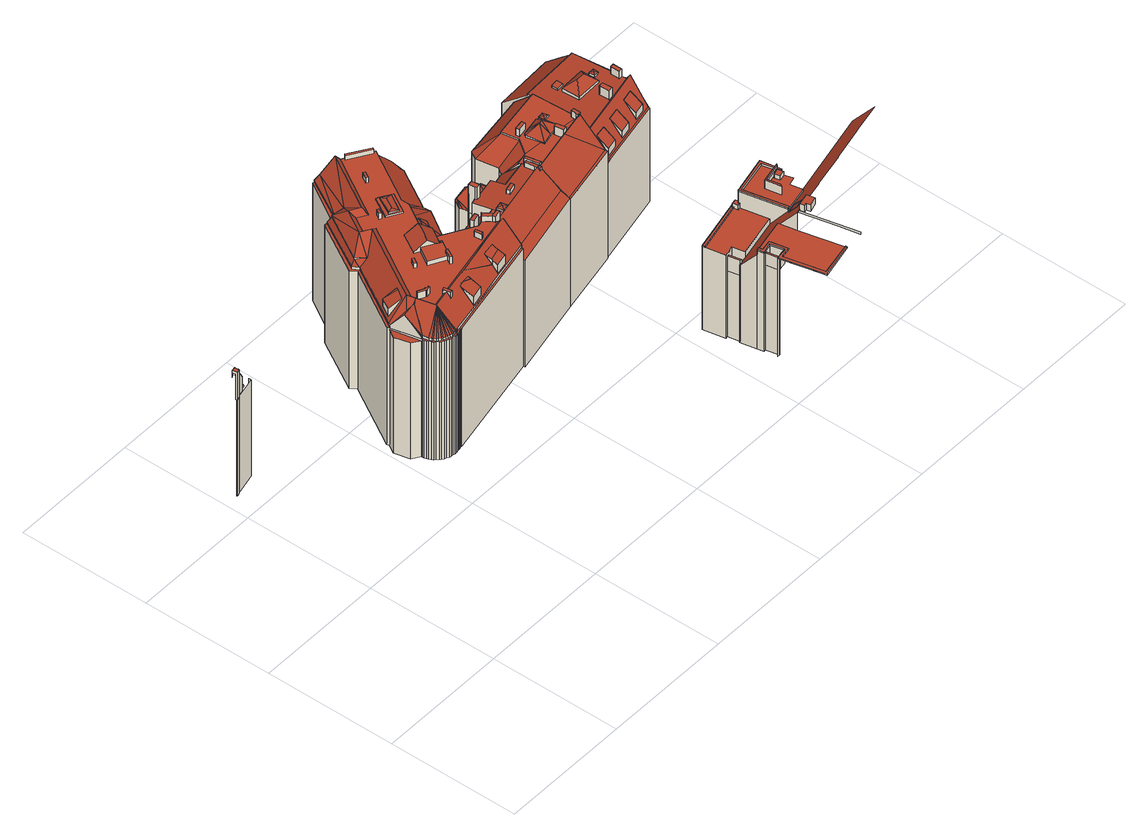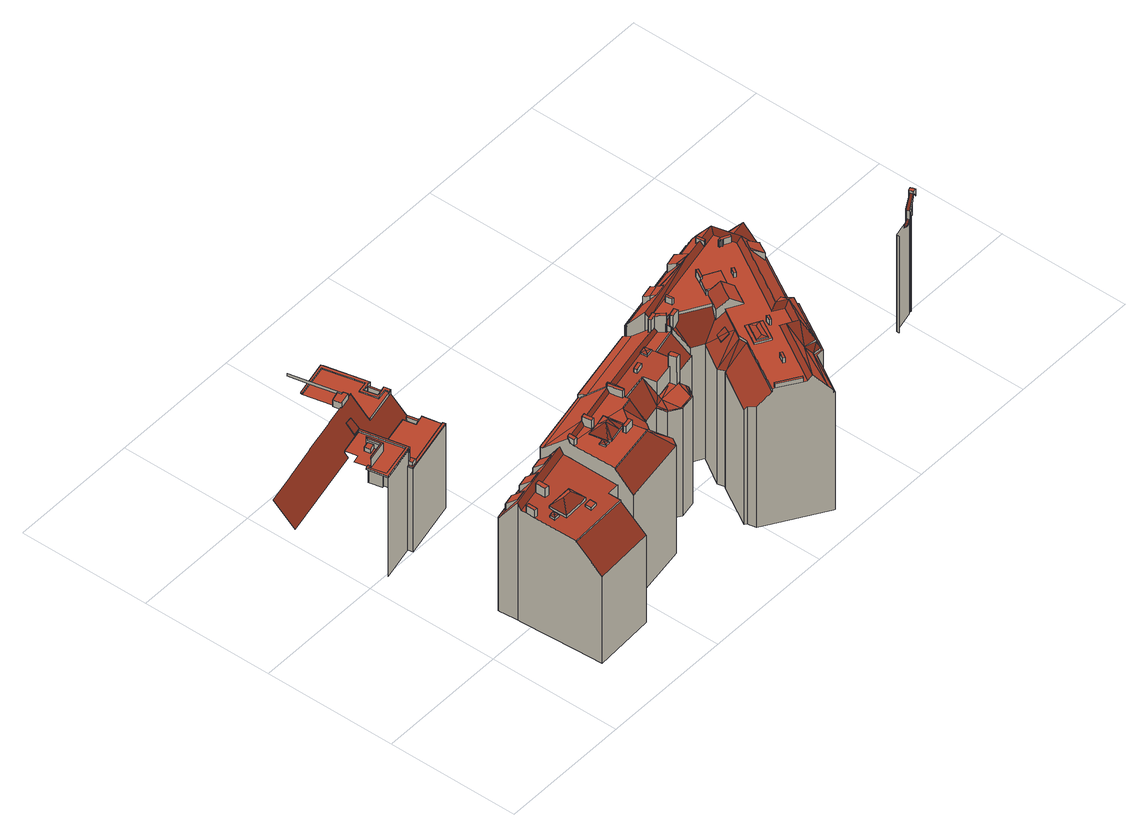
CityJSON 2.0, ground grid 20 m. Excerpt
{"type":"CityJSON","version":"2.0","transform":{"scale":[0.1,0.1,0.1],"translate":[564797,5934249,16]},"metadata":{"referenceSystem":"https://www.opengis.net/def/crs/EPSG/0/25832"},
"CityObjects":{
"building1":{"type":"Building","attributes":{"Grundfläche 2D":"1218.550991","Grundhöhe NN":"19.178"},"children":["building1-1","building1-2","building1-3"],"geometry":[{"type":"MultiSurface","lod":"3","boundaries":[[[0,1,2,3]],[[0,4,1]],[[4,0,3,5]],[[6,4,5,7]],[[8,9,6,7,10]],[[11,8,10,12]]],"semantics":{"surfaces":[{"type":"WallSurface"},{"type":"RoofSurface"}],"values":[0,1,0,0,0,0]}}]},
"building1-1":{"type":"BuildingInstallation","parents":["building1"],"geometry":[{"type":"MultiSurface","lod":"3","boundaries":[[[13,14,15,16,17,18,19,20,21]],[[4,6,22,23,24,25,19,18,17,16,15]],[[26,20,19,25,27,28,29]],[[26,30,31,32,1,0,14,13,21,20]],[[0,4,15,14]]],"semantics":{"surfaces":[{"type":"RoofSurface"},{"type":"WallSurface"}],"values":[0,1,1,1,1]}}]},
"building1-2":{"type":"BuildingInstallation","parents":["building1"],"geometry":[{"type":"MultiSurface","lod":"3","boundaries":[[[25,24,23,33,34,35,36]],[[33,23,22,37]],[[37,38,39,40,41,36,35,34,33]],[[36,41,42,27,25]]],"semantics":{"surfaces":[{"type":"RoofSurface"},{"type":"WallSurface"}],"values":[0,1,1,1]}}]},
"building1-3":{"type":"BuildingInstallation","parents":["building1"],"geometry":[{"type":"MultiSurface","lod":"3","boundaries":[[[40,43,44,41]],[[43,45,46,47,44]],[[46,48,49,47]],[[50,51,49,48]],[[39,52,53,54,55,56,50,48,46,45,43,40]],[[51,50,56]],[[51,57,58,44,47,49]],[[58,42,41,44]]],"semantics":{"surfaces":[{"type":"RoofSurface"},{"type":"WallSurface"}],"values":[0,0,0,0,1,1,1,1]}}]},
"building2":{"type":"Building","attributes":{"Grundfläche 2D":"587.786997","Grundhöhe NN":"18.977"},"children":["building2-1","building2-2","building2-3","building2-4","building2-5","building2-6","building2-7","building2-8","building2-9","building2-10","building2-11","building2-12","building2-13","building2-14","building2-15","building2-16","building2-17","building2-18","building2-19","building2-20","building2-21","building2-22","building2-23"],"geometry":[{"type":"MultiSurface","lod":"3","boundaries":[[[59,60,61,62,63]],[[64,65,66,67,63,62,61,68,69]],[[70,71,72,73,74,75,76,77,78,79,80,81,82,83,84,85,86,87,88,89,90,91,92,93,94,95]],[[96,97,98,99,100,101,102,103,104,105]],[[106,107,108]],[[109,110,104,103,111,112,106,108,113,114,115,116,117,118,119]],[[120,121,122,123,124,125,126,127,128,129,130,131,132,133,134,135,136,137,138,139,140,141,142,143,144,145,146,147,148,149,150,151,152,153,154,155,156,157,158,159,160,161,162,163,164,165,166,167,168,169,170,171,172,173,174,175]],[[176,177,78,77]],[[178,179,180,181,182,183,184,185,186,187,188,189,190,191,192,193,194,195,196,197],[198,199,200,185],[201,202,203,204],[205,206,205,207]],[[185,200,198]],[[203,201,204]],[[208,209,190]],[[209,210,190]],[[210,211,190]],[[211,212,190]],[[212,191,190]],[[82,185,184,183,182,181]],[[190,189,188,187,186,185,82,81]],[[213,214,215,216,217,218,219,220,221]],[[222,223,224,225,226]],[[215,214,213,223,227,228,229,216]],[[225,230,231,227,223,222,226]],[[232,233,224]],[[224,233,225]],[[232,234,235,236,237,238,239,240]],[[232,240,233]],[[241,76,75,242]],[[243,244,242]],[[245,246,243]],[[243,246,244]],[[242,244,241]],[[199,198,200]],[[201,203,202]],[[247,248,249,190,81,80]],[[250,190,249,248,251,252,253]],[[247,254,255,248]],[[252,251,248,255,254]],[[247,256,257,254]],[[250,258,190]],[[258,259,190]],[[259,260,190]],[[260,261,190]],[[261,262,190]],[[262,263,190]],[[263,264,190]],[[264,208,190]],[[265,266,247,80,79]],[[256,247,266,265,267,268,269]],[[177,267,265]],[[267,177,270,271]],[[177,265,79,78]],[[176,272,177]],[[272,270,177]],[[241,244,176]],[[244,272,176]],[[241,176,77,76]],[[246,273,244]],[[274,273,246]],[[268,267,275,276]],[[268,276,277]],[[278,277,276,273,274]],[[108,107,279,280]],[[281,282,283,117,116,115,114,113,108,280,284,285]],[[286,287,288,289,290,291,292,285,284,280,279,293,294,295,296,297]],[[298,283,282,281,292,299,300,301]],[[281,285,292]],[[302,303,304,305,306,307,308,309]],[[310,311,308]],[[308,311,309]],[[312,313,310]],[[310,313,311]],[[314,313,312]],[[315,316,314]],[[314,316,313]],[[317,316,315]],[[318,316,317]],[[313,316,318,319,320]],[[321,322,323,324,325,326,327,320,319,318]],[[309,311,320]],[[311,313,320]],[[326,320,327]],[[309,328,302]],[[329,330,331,332,333,334,335]],[[320,328,309]],[[336,337,338,339]],[[244,273,272]],[[270,276,275,267,271]],[[170,169,246,245]],[[246,169,168,274]],[[278,274,168,167,277]],[[167,166,268,277]],[[268,166,165,256,269]],[[252,254,257,256,165,164,163]],[[250,253,252,163,162,161]],[[250,161,160,258]],[[160,159,259,258]],[[159,158,260,259]],[[158,157,261,260]],[[261,157,156,262]],[[262,156,155,263]],[[155,154,264,263]],[[154,153,208,264]],[[208,153,152,209]],[[152,151,210,209]],[[210,151,150,211]],[[211,150,149,212]],[[149,148,191,212]],[[148,147,192,191]],[[196,195,194,193,192,147,146,178,197]],[[87,217,216,88]],[[216,229,228,89,88]],[[230,225,233,70,95]],[[70,233,240,71]],[[240,239,238,72,71]],[[272,273,276,270]],[[320,326,328]],[[304,303,302,297,296,295]],[[286,297,302,328]],[[286,328,326,325,324,288,287]],[[331,330,292,291]],[[330,329,299,292]],[[324,323,289,288]],[[323,322,290,289]],[[94,93,60,59]],[[60,93,92,340,68,61]],[[227,231,66,65,64,90,89,228]],[[59,63,67,66,231,230,95,94]],[[339,338,341,342]],[[336,339,342,343]],[[337,336,343,344]],[[173,172,345,346]],[[174,173,346,347]],[[175,174,347,348]],[[120,175,348,349]],[[121,120,349,350]],[[338,337,344,351,124,123,122,121,350,341]],[[125,124,351,352]],[[126,125,352,353]],[[127,126,353,354]],[[128,127,354,355]],[[129,128,355,356]],[[130,129,356,357]],[[131,130,357,358]],[[132,131,358,359]],[[133,132,359,360]],[[134,133,360,361]],[[135,134,361,362]],[[136,135,362,363]],[[137,136,363,364]],[[138,137,364,365]],[[139,138,365,366]],[[140,139,366,367]],[[141,140,367,368]],[[142,141,368,369]],[[143,142,369,370]],[[144,143,370,371]],[[144,371,372,97,145]],[[145,97,96,146]],[[178,146,96,105,179]],[[181,180,179,105,104,110]],[[83,82,181,110,109,119]],[[83,119,118,84]],[[84,118,117,85]],[[298,86,85,117,283]],[[218,217,87,86,298,301,300]],[[218,300,299,219]],[[219,299,329,335,220]],[[213,221,220,335,334,333]],[[373,223,213,333,332,374]],[[224,223,373,375]],[[232,224,375,376]],[[234,232,376,377]],[[235,234,377,378]],[[236,235,378,379]],[[237,236,379,380]],[[172,171,170,245,243,242,75,74,73,72,238,237,380,381,382,383,345]],[[384,385,386,112,111,103,102,101,100,99,387,388]],[[106,112,386]],[[389,390,391,307,306,305,304,295,294,293,279,107,106,386,392]],[[308,307,391,393]],[[310,308,393,394]],[[312,310,394,395]],[[314,312,395,396]],[[315,314,396,397]],[[318,317,315,397,398]],[[321,318,398,399]],[[322,321,399,400]],[[332,331,291,290,322,400,401,374]],[[98,97,372,402]],[[99,98,402,387]],[[376,375,373,374,401,400,399,398,397,396,395,394,393,391,390,389,392,386,385,384,388,387,402,372,371,370,369,368,367,366,365,364,363,362,361,360,359,358,357,356,355,354,353,352,351,344,343,342,341,350,349,348,347,346,345,383,382,381,380,379,378,377]]],"semantics":{"surfaces":[{"type":"RoofSurface"},{"type":"WallSurface"},{"type":"GroundSurface"}],"values":[0,0,0,0,0,0,0,0,0,0,0,0,0,0,0,0,0,0,0,0,0,0,0,0,0,0,0,0,0,0,0,0,0,0,0,0,0,0,0,0,0,0,0,0,0,0,0,0,0,0,0,0,0,0,0,0,0,0,0,0,0,0,0,0,0,0,0,0,0,0,0,0,0,0,0,0,0,0,0,0,0,0,0,0,0,1,1,1,1,1,1,1,1,1,1,1,1,1,1,1,1,1,1,1,1,1,1,1,1,1,1,1,1,1,1,1,1,1,1,1,1,1,1,1,1,1,1,1,1,1,1,1,1,1,1,1,1,1,1,1,1,1,1,1,1,1,1,1,1,1,1,1,1,1,1,1,1,1,1,1,1,1,1,1,1,1,1,1,1,1,1,1,1,1,1,1,1,1,1,1,1,1,1,1,1,1,1,1,1,1,2]}}]},
"building2-1":{"type":"BuildingInstallation","parents":["building2"],"geometry":[{"type":"MultiSurface","lod":"3","boundaries":[[[403,404,405,406]],[[406,405,407,408]],[[403,406,408,409]],[[404,403,409,410]],[[405,404,410,407]]],"semantics":{"surfaces":[{"type":"RoofSurface"},{"type":"WallSurface"}],"values":[0,1,1,1,1]}}]},
"building2-2":{"type":"BuildingInstallation","parents":["building2"],"geometry":[{"type":"MultiSurface","lod":"3","boundaries":[[[411,412,413,414,415,416,417,418]],[[419,420,413,412]],[[215,421,422,423,416,415,414,413,420]],[[423,219,220,221,411,418,417,416]],[[214,419,412,411,221]]],"semantics":{"surfaces":[{"type":"RoofSurface"},{"type":"WallSurface"}],"values":[0,1,1,1,1]}}]},
"building2-3":{"type":"BuildingInstallation","parents":["building2"],"geometry":[{"type":"MultiSurface","lod":"3","boundaries":[[[340,424,425,426,427,428,429,430,68]],[[431,432,428,427]],[[90,64,429,428,432]],[[64,69,430,429]],[[68,430,69]],[[424,340,92,433]],[[425,424,433,434]]],"semantics":{"surfaces":[{"type":"RoofSurface"},{"type":"WallSurface"}],"values":[0,1,1,1,1,1,1]}}]},
"building2-4":{"type":"BuildingInstallation","parents":["building2"],"geometry":[{"type":"MultiSurface","lod":"3","boundaries":[[[435,436,437,438,439,440]],[[437,436,441,442,188]],[[438,437,188,443]],[[443,444,439,438]],[[187,445,446,435,440,439,444]],[[446,441,436,435]]],"semantics":{"surfaces":[{"type":"RoofSurface"},{"type":"WallSurface"}],"values":[0,1,1,1,1,1]}}]},
"building2-5":{"type":"BuildingInstallation","parents":["building2"],"geometry":[{"type":"MultiSurface","lod":"3","boundaries":[[[447,448,449,450]],[[450,449,451,452]],[[447,450,452,453]],[[453,454,448,447]],[[454,451,449,448]]],"semantics":{"surfaces":[{"type":"RoofSurface"},{"type":"WallSurface"}],"values":[0,1,1,1,1]}}]},
"building2-6":{"type":"BuildingInstallation","parents":["building2"],"geometry":[{"type":"MultiSurface","lod":"3","boundaries":[[[106,107,455,456,457,108,458,459,460]],[[456,455,293,461]],[[457,456,461,280]],[[108,457,280]],[[462,458,108]],[[462,463,111,460,459,458]],[[106,460,111,112,106,107,279,293,455,107]]],"semantics":{"surfaces":[{"type":"RoofSurface"},{"type":"WallSurface"}],"values":[0,1,1,1,1,1,1]}}]},
"building2-7":{"type":"BuildingInstallation","parents":["building2"],"geometry":[{"type":"MultiSurface","lod":"3","boundaries":[[[464,465,466,467]],[[468,469,466,465]],[[470,466,469]],[[471,467,466,470]],[[281,285,468,465]],[[285,284,469,468]],[[472,470,469,284]],[[472,473,474,467,471,470]],[[474,475,281,465,464,467]]],"semantics":{"surfaces":[{"type":"RoofSurface"},{"type":"WallSurface"}],"values":[0,0,0,0,1,1,1,1,1]}}]},
"building2-8":{"type":"BuildingInstallation","parents":["building2"],"geometry":[{"type":"MultiSurface","lod":"3","boundaries":[[[476,477,478,479,480,481,482]],[[477,476,483,484]],[[325,327,319,480,479,478,477,484,287]],[[319,318,321,481,480]],[[321,322,482,481]],[[290,482,322]],[[290,483,476,482]]],"semantics":{"surfaces":[{"type":"RoofSurface"},{"type":"WallSurface"}],"values":[0,1,1,1,1,1,1]}}]},
"building2-9":{"type":"BuildingInstallation","parents":["building2"],"geometry":[{"type":"MultiSurface","lod":"3","boundaries":[[[485,486,487,488,489,490,491,492,493]],[[494,495,492,491,490,489,488,84,118,119,496]],[[497,493,492,495,114]],[[497,115,485,493]],[[488,487,85,117,118,84]]],"semantics":{"surfaces":[{"type":"RoofSurface"},{"type":"WallSurface"}],"values":[0,1,1,1,1]}}]},
"building2-10":{"type":"BuildingInstallation","parents":["building2"],"geometry":[{"type":"MultiSurface","lod":"3","boundaries":[[[498,499,500,501,502,487,486,485,503,504,505]],[[501,86,298,86]],[[85,487,502,501,86,298,283,117]],[[282,506,505,504,503,485,115,507]],[[506,300,301,298,86,501,500,499,498,505]]],"semantics":{"surfaces":[{"type":"RoofSurface"},{"type":"WallSurface"}],"values":[0,1,1,1,1]}}]},
"building2-11":{"type":"BuildingInstallation","parents":["building2"],"geometry":[{"type":"MultiSurface","lod":"3","boundaries":[[[508,509,510,511]],[[512,508,511,513]],[[512,513,514,515]],[[514,513,511,510,516,226]],[[517,509,508,512,515,222]],[[510,509,517,516]]],"semantics":{"surfaces":[{"type":"RoofSurface"},{"type":"WallSurface"}],"values":[0,0,1,1,1,1]}}]},
"building2-12":{"type":"BuildingInstallation","parents":["building2"],"geometry":[{"type":"MultiSurface","lod":"3","boundaries":[[[518,519,520,204,521,522]],[[523,520,519]],[[519,524,523]],[[525,526,527,523,524]],[[528,202,203,519,518]],[[203,201,529,526,525,524,519]],[[522,521,530]],[[528,518,522,530]]],"semantics":{"surfaces":[{"type":"RoofSurface"},{"type":"WallSurface"}],"values":[0,0,0,0,1,1,1,1]}}]},
"building2-13":{"type":"BuildingInstallation","parents":["building2"],"geometry":[{"type":"MultiSurface","lod":"3","boundaries":[[[255,531,532,257,533,534,535]],[[251,535,534,536,253,537,538]],[[536,539,253]],[[122,533,257,164]],[[534,533,122,123,539,536]],[[162,253,539,123]],[[538,537,253,540]]],"semantics":{"surfaces":[{"type":"RoofSurface"},{"type":"WallSurface"}],"values":[0,0,0,1,1,1,1]}}]},
"building2-14":{"type":"BuildingInstallation","parents":["building2"],"geometry":[{"type":"MultiSurface","lod":"3","boundaries":[[[541,542,543,544]],[[74,545,541,544]],[[545,546,542,541]],[[543,542,546,73]],[[73,74,544,543]]],"semantics":{"surfaces":[{"type":"RoofSurface"},{"type":"WallSurface"}],"values":[0,1,1,1,1]}}]},
"building2-15":{"type":"BuildingInstallation","parents":["building2"],"geometry":[{"type":"MultiSurface","lod":"3","boundaries":[[[547,548,549,550,551],[552,553,554,555,556]],[[557,558,547,551]],[[558,559,548,547]],[[559,560,549,548]],[[560,561,557,551,550,549]]],"semantics":{"surfaces":[{"type":"RoofSurface"},{"type":"WallSurface"}],"values":[0,1,1,1,1]}}]},
"building2-16":{"type":"BuildingInstallation","parents":["building2"],"geometry":[{"type":"MultiSurface","lod":"3","boundaries":[[[562,563,564]],[[565,566,564,563,567]],[[562,568,567,563]],[[565,567,568]],[[562,564,553,552]],[[568,562,552,556]],[[565,568,556,555]],[[553,564,566,565,555,554]]],"semantics":{"surfaces":[{"type":"RoofSurface"},{"type":"WallSurface"}],"values":[0,0,0,0,1,1,1,1]}}]},
"building2-17":{"type":"BuildingInstallation","parents":["building2"],"geometry":[{"type":"MultiSurface","lod":"3","boundaries":[[[569,570,571,572,573,574,575,576,577]],[[574,573,578,579]],[[575,574,579,580]],[[576,575,580,581]],[[577,576,581,582]],[[569,577,582,583]],[[570,569,583,584]],[[571,570,584,585]],[[572,571,585,586]],[[573,572,586,578]]],"semantics":{"surfaces":[{"type":"RoofSurface"},{"type":"WallSurface"}],"values":[0,1,1,1,1,1,1,1,1,1]}}]},
"building2-18":{"type":"BuildingInstallation","parents":["building2"],"geometry":[{"type":"MultiSurface","lod":"3","boundaries":[[[587,588,589,590]],[[590,589,591,592]],[[587,590,592,593]],[[588,587,593,594]],[[589,588,594,591]]],"semantics":{"surfaces":[{"type":"RoofSurface"},{"type":"WallSurface"}],"values":[0,1,1,1,1]}}]},
"building2-19":{"type":"BuildingInstallation","parents":["building2"],"geometry":[{"type":"MultiSurface","lod":"3","boundaries":[[[595,596,597,598]],[[598,597,599,600]],[[595,598,600,601]],[[596,595,601,602]],[[597,596,602,599]]],"semantics":{"surfaces":[{"type":"RoofSurface"},{"type":"WallSurface"}],"values":[0,1,1,1,1]}}]},
"building2-20":{"type":"BuildingInstallation","parents":["building2"],"geometry":[{"type":"MultiSurface","lod":"3","boundaries":[[[603,604,605,606]],[[604,603,426,425,434,607]],[[607,608,605,604]],[[431,427,606,605,608]],[[427,426,603,606]]],"semantics":{"surfaces":[{"type":"RoofSurface"},{"type":"WallSurface"}],"values":[0,1,1,1,1]}}]},
"building2-21":{"type":"BuildingInstallation","parents":["building2"],"geometry":[{"type":"MultiSurface","lod":"3","boundaries":[[[609,610,611,612,613]],[[609,614,615,610]],[[613,612,616]],[[617,610,615]],[[612,611,610,617,616]]],"semantics":{"surfaces":[{"type":"RoofSurface"},{"type":"WallSurface"}],"values":[0,0,1,1,1]}}]},
"building2-22":{"type":"BuildingInstallation","parents":["building2"],"geometry":[{"type":"MultiSurface","lod":"3","boundaries":[[[618,619,620,621]],[[621,620,622,623]],[[618,621,623,624]],[[619,618,624,625]],[[620,619,625,622]]],"semantics":{"surfaces":[{"type":"RoofSurface"},{"type":"WallSurface"}],"values":[0,1,1,1,1]}}]},
"building2-23":{"type":"BuildingInstallation","parents":["building2"],"geometry":[{"type":"MultiSurface","lod":"3","boundaries":[[[626,627,628,629,630,631,632,633,634,635]],[[636,637,207,638,631,630]],[[626,639,640,641,642,206,630,629,628,627]],[[206,205,630]],[[205,637,636,630]],[[198,632,631,638,199]],[[200,632,198]],[[200,643,644,635,634,633,632]],[[644,639,626,635]]],"semantics":{"surfaces":[{"type":"RoofSurface"},{"type":"WallSurface"}],"values":[0,0,1,1,1,1,1,1,1]}}]},
"building3":{"type":"Building","attributes":{"Grundfläche 2D":"1542.762677","Grundhöhe NN":"16.624"},"children":["building3-1","building3-2","building3-3","building3-4","building3-5","building3-6","building3-7","building3-8","building3-9","building3-10"],"geometry":[{"type":"MultiSurface","lod":"3","boundaries":[[[645,646,647,648,649]],[[646,650,651,647]],[[652,653,654,655]],[[656,657,646,645]],[[655,658,659,660,661,662,663,664,652]],[[665,666,667,668,669]],[[670,671,672,673]],[[674,675,676,649,648,654,653,677]],[[653,652,664,663,674,677]],[[678,679,680,670,673,651,650,681,682]],[[683,684,685,686,665,669,672,671,687]],[[671,670,680,679,683,687]],[[675,674,663,662]],[[688,689,690,691,692,656,645,649,676,675,662,661,660,659,693,694]],[[695,684,683,679,678]],[[692,696,657,656]],[[667,697,698,668]],[[691,690,699,700]],[[701,697,667,666,665,686,685,684,695,702,703,704,705]],[[696,692,691]],[[706,707,708,709,710,711]],[[710,700,712,711]],[[695,678,713,702]],[[714,715,716,704,703,702,713,717]],[[718,719,720,705,704,716,715]],[[718,720,705,720,719]],[[697,701,721,698]],[[722,723,724,725,726,727,717,713,678,682,681,650,646,657,696,691,700,710,728,729,730,731,732,733,734]],[[720,718,735,736,737,721,701,705]],[[738,739,740,714,717,727,726]],[[718,715,714,740,739,738,741,742,743,744,745,736,735]]],"semantics":{"surfaces":[{"type":"WallSurface"},{"type":"RoofSurface"}],"values":[0,0,0,0,0,0,0,0,1,0,0,1,0,1,0,0,0,0,1,0,0,0,0,0,0,0,0,1,0,0,1]}}]},
"building3-1":{"type":"BuildingInstallation","parents":["building3"],"geometry":[{"type":"MultiSurface","lod":"3","boundaries":[[[746,747,748,749]],[[749,677,653,746]],[[653,652,747,746]],[[747,652,664,748]],[[664,677,749,748]]],"semantics":{"surfaces":[{"type":"RoofSurface"},{"type":"WallSurface"}],"values":[0,1,1,1,1]}}]},
"building3-2":{"type":"BuildingInstallation","parents":["building3"],"geometry":[{"type":"MultiSurface","lod":"3","boundaries":[[[750,751,752,753]],[[671,751,750,687]],[[670,681,752,751,671]],[[753,752,681,670,680,682]],[[687,750,753,682,680]]],"semantics":{"surfaces":[{"type":"RoofSurface"},{"type":"WallSurface"}],"values":[0,1,1,1,1]}}]},
"building3-3":{"type":"BuildingInstallation","parents":["building3"],"geometry":[{"type":"MultiSurface","lod":"3","boundaries":[[[754,755,756,757,758,759,760,761,762,763,764,765,766,767,768,769,770,771,772]],[[762,688,689,763]],[[764,763,689,773]],[[765,764,773,774]],[[774,775,766,765]],[[775,776,777,768,767,766]],[[777,778,769,768]],[[770,769,778,656]],[[656,645,771,770]],[[645,649,772,771]],[[649,676,675,755,754,772]],[[675,662,756,755]],[[662,661,660,659,759,758,757,756]],[[659,693,694,761,760,759]],[[694,688,762,761]]],"semantics":{"surfaces":[{"type":"RoofSurface"},{"type":"WallSurface"}],"values":[0,1,1,1,1,1,1,1,1,1,1,1,1,1,1]}}]},
"building3-4":{"type":"BuildingInstallation","parents":["building3"],"geometry":[{"type":"MultiSurface","lod":"3","boundaries":[[[779,780,781,782,783,784,720,785,786]],[[667,666,780,779]],[[787,782,781,780,666,788]],[[701,785,720,705]],[[701,697,786,785]],[[697,667,779,786]]],"semantics":{"surfaces":[{"type":"RoofSurface"},{"type":"WallSurface"}],"values":[0,1,1,1,1,1]}}]},
"building3-5":{"type":"BuildingInstallation","parents":["building3"],"geometry":[{"type":"MultiSurface","lod":"3","boundaries":[[[789,790,791,792,793,794,795,796]],[[797,798,793,792,791,799,728]],[[798,800,794,793]],[[800,801,795,794]],[[796,795,801,802]],[[803,729,804,790,789,796,802]],[[791,790,804,799]]],"semantics":{"surfaces":[{"type":"RoofSurface"},{"type":"WallSurface"}],"values":[0,1,1,1,1,1,1]}}]},
"building3-6":{"type":"BuildingInstallation","parents":["building3"],"geometry":[{"type":"MultiSurface","lod":"3","boundaries":[[[805,806,807,808]],[[809,810,807,806]],[[806,805,811,809]],[[810,812,808,807]],[[808,812,811,805]]],"semantics":{"surfaces":[{"type":"RoofSurface"},{"type":"WallSurface"}],"values":[0,1,1,1,1]}}]},
"building3-7":{"type":"BuildingInstallation","parents":["building3"],"geometry":[{"type":"MultiSurface","lod":"3","boundaries":[[[719,813,814,815,816,817,716]],[[784,783,814,813]],[[783,782,787,818,816,815,814]],[[818,703,817,816]],[[704,716,817,703]],[[705,720,719,716,704]],[[720,784,813,719]]],"semantics":{"surfaces":[{"type":"RoofSurface"},{"type":"WallSurface"}],"values":[0,1,1,1,1,1,1]}}]},
"building3-8":{"type":"BuildingInstallation","parents":["building3"],"geometry":[{"type":"MultiSurface","lod":"3","boundaries":[[[819,820,821,822,823,824,825,826,827,828,829,830]],[[714,740,824,823]],[[740,831,825,824]],[[826,825,831,832]],[[827,826,832,833]],[[828,827,833,834]],[[744,745,830,829]],[[745,736,819,830]],[[736,735,718,821,820,819]],[[718,715,822,821]],[[715,714,823,822]]],"semantics":{"surfaces":[{"type":"RoofSurface"},{"type":"WallSurface"}],"values":[0,1,1,1,1,1,1,1,1,1,1]}}]},
"building3-9":{"type":"BuildingInstallation","parents":["building3"],"geometry":[{"type":"MultiSurface","lod":"3","boundaries":[[[835,836,837,838,839,840]],[[836,841,842,837]],[[837,842,843,838]],[[840,839,844,845]],[[835,840,845,846]]],"semantics":{"surfaces":[{"type":"RoofSurface"},{"type":"WallSurface"}],"values":[0,1,1,1,1]}}]},
"building3-10":{"type":"BuildingInstallation","parents":["building3"],"geometry":[{"type":"MultiSurface","lod":"3","boundaries":[[[847,848,849,850]],[[850,849,851,852]],[[847,850,852,853]],[[848,847,853,854]],[[849,848,854,851]]],"semantics":{"surfaces":[{"type":"RoofSurface"},{"type":"WallSurface"}],"values":[0,1,1,1,1]}}]},
"building4":{"type":"Building","attributes":{"Grundfläche 2D":"161.342543","Grundhöhe NN":"18.842"},"children":["building4-1","building4-2","building4-3","building4-4","building4-5"],"geometry":[{"type":"Solid","lod":"3","boundaries":[[[[855,856,857]],[[857,856,858]],[[859,860,855]],[[855,860,856]],[[861,860,859]],[[862,860,861]],[[863,860,862]],[[864,856,863]],[[856,860,863]],[[865,858,856,864]],[[866,867,868,869,870]],[[871,872,873,866,870,874]],[[875,874,870,876,877,878]],[[875,878,877,879,880,881,882,883,884,885,872,871,874]],[[886,887,888,889,890,884,883,882,881,880,879,891,892,893,894,895]],[[896,897,898,899,900,901,892,891,879,902,903,904,905,895,894,906]],[[907,908,909,910]],[[911,909,908]],[[912,913,909,911]],[[912,914,915,913]],[[916,917,915,914]],[[903,910,909,904]],[[904,909,913,905]],[[913,915,895,905]],[[895,915,917,886]],[[893,892,901,859,855,857]],[[861,859,901,900,899]],[[899,898,862,861]],[[862,898,897,864,863]],[[897,896,906,858,865,864]],[[894,893,857,858,906]],[[868,867,918,919]],[[920,921,922,907,910,903,902,879,877,876,870,869,868,919,923]],[[908,907,922,924]],[[867,866,873,872,885,884,890,889,888,887,886,917,916,914,925,926,927,928,929,930,931,932,918]],[[911,908,924,933]],[[912,911,933,934]],[[914,912,934,925]],[[922,921,920,923,919,918,932,931,930,929,928,927,926,925,934,933,924]]]],"semantics":{"surfaces":[{"type":"RoofSurface"},{"type":"WallSurface"},{"type":"GroundSurface"}],"values":[[0,0,0,0,0,0,0,0,0,0,0,0,0,0,0,0,0,0,0,0,0,1,1,1,1,1,1,1,1,1,1,1,1,1,1,1,1,1,2]]}}]},
"building4-1":{"type":"BuildingInstallation","parents":["building4"],"geometry":[{"type":"MultiSurface","lod":"3","boundaries":[[[935,936,937,938,939,940,941,942,943]],[[876,877,879,902,941,940,939]],[[902,944,942,941]],[[945,880,946,936,935,943,942,944,891]],[[937,936,946,878]],[[938,937,878,947]],[[939,938,947,876]]],"semantics":{"surfaces":[{"type":"RoofSurface"},{"type":"WallSurface"}],"values":[0,1,1,1,1,1,1]}}]},
"building4-2":{"type":"BuildingInstallation","parents":["building4"],"geometry":[{"type":"MultiSurface","lod":"3","boundaries":[[[948,949,950,951,952,953]],[[949,948,954,955]],[[955,956,957,951,950,949]],[[953,952,951,957,958,959]],[[948,953,959,954]]],"semantics":{"surfaces":[{"type":"RoofSurface"},{"type":"WallSurface"}],"values":[0,1,1,1,1]}}]},
"building4-3":{"type":"BuildingInstallation","parents":["building4"],"geometry":[{"type":"MultiSurface","lod":"3","boundaries":[[[960,961,962,963]],[[964,965,963,962]],[[966,967,968,962,961]],[[968,967,969,965,964,962]],[[970,971,972,961,960,963]],[[972,973,974,967,966,961]],[[974,975,976,965,969,967]],[[976,970,963,965]]],"semantics":{"surfaces":[{"type":"RoofSurface"},{"type":"WallSurface"}],"values":[0,0,0,0,1,1,1,1]}}]},
"building4-4":{"type":"BuildingInstallation","parents":["building4"],"geometry":[{"type":"MultiSurface","lod":"3","boundaries":[[[977,978,979,980,981,982,983,984]],[[888,889,890,884,885,872,983,982,981,980]],[[872,871,984,983]],[[883,985,986,987,979,978,977,984,871]],[[987,888,980,979]]],"semantics":{"surfaces":[{"type":"RoofSurface"},{"type":"WallSurface"}],"values":[0,1,1,1,1]}}]},
"building4-5":{"type":"BuildingInstallation","parents":["building4"],"geometry":[{"type":"MultiSurface","lod":"3","boundaries":[[[988,989,990,991,992]],[[993,994,989,988]],[[994,882,995,991,990,989]],[[992,991,995,875]],[[881,993,988,992,875]]],"semantics":{"surfaces":[{"type":"RoofSurface"},{"type":"WallSurface"}],"values":[0,1,1,1,1]}}]},
"building5":{"type":"Building","attributes":{"Grundfläche 2D":"181.669332","Grundhöhe NN":"18.846"},"children":["building5-1","building5-2","building5-3","building5-4","building5-5","building5-6","building5-7"],"geometry":[{"type":"Solid","lod":"3","boundaries":[[[[996,997,998]],[[999,1000,997,996]],[[1001,1000,999]],[[1002,998,997,1000,1001]],[[1003,1004,1005,1006,1007,1008]],[[1008,1009,1010,1011,1012,1005,1004,1003]],[[1013,1014,1015,1016,1017,1018,1007,1006,1019,1020,1021],[1022,1023,1024,1025,1026,1027]],[[1028,1029,1030,1031,1032]],[[1011,1010,1033,1034]],[[1035,1033,1010]],[[1032,1013,1021,1028]],[[1024,1023,996,998]],[[1023,1022,999,996]],[[1026,1001,999,1022,1027]],[[1001,1026,1025,1024,998,1002]],[[1036,1037,1005,1012,1011,1034,1038,1039]],[[1040,1041,1030,1029,1028,1021,1020,1019,1006,1005,1037,1042]],[[1031,1030,1041,1043]],[[1043,1044,1045,1014,1013,1032,1031]],[[1015,1014,1045,1046]],[[1047,920,923,1035,1010,1009,1008,1007,1018,1017,1016,1015,1046,1048]],[[1034,1033,1035,923,1038]],[[1043,1041,1040,1042,1037,1036,1039,1038,923,920,1047,1048,1046,1045,1044]]]],"semantics":{"surfaces":[{"type":"RoofSurface"},{"type":"WallSurface"},{"type":"GroundSurface"}],"values":[[0,0,0,0,0,0,0,0,0,0,1,1,1,1,1,1,1,1,1,1,1,1,2]]}}]},
"building5-1":{"type":"BuildingInstallation","parents":["building5"],"geometry":[{"type":"MultiSurface","lod":"3","boundaries":[[[1049,1050,1051,1052]],[[1020,1053,1050,1049]],[[1054,1051,1050,1053,1055]],[[1054,1019,1052,1051]],[[1049,1052,1019,1020]]],"semantics":{"surfaces":[{"type":"RoofSurface"},{"type":"WallSurface"}],"values":[0,1,1,1,1]}}]},
"building5-2":{"type":"BuildingInstallation","parents":["building5"],"geometry":[{"type":"MultiSurface","lod":"3","boundaries":[[[1056,1057,1058,1059]],[[1059,1058,1060,1061]],[[1061,1062,1056,1059]],[[1062,1063,1057,1056]],[[1058,1057,1063,1060]]],"semantics":{"surfaces":[{"type":"RoofSurface"},{"type":"WallSurface"}],"values":[0,1,1,1,1]}}]},
"building5-3":{"type":"BuildingInstallation","parents":["building5"],"geometry":[{"type":"MultiSurface","lod":"3","boundaries":[[[1064,1065,1066,1067]],[[1068,1069,1064,1067]],[[1070,1065,1064,1069,1071]],[[1070,1072,1066,1065]],[[1068,1067,1066,1072,1073]]],"semantics":{"surfaces":[{"type":"RoofSurface"},{"type":"WallSurface"}],"values":[0,1,1,1,1]}}]},
"building5-4":{"type":"BuildingInstallation","parents":["building5"],"geometry":[{"type":"MultiSurface","lod":"3","boundaries":[[[1074,1075,1076,1077]],[[1076,1075,1078,1079]],[[1079,1080,1077,1076]],[[1080,1081,1074,1077]],[[1075,1074,1081,1078]]],"semantics":{"surfaces":[{"type":"RoofSurface"},{"type":"WallSurface"}],"values":[0,1,1,1,1]}}]},
"building5-5":{"type":"BuildingInstallation","parents":["building5"],"geometry":[{"type":"MultiSurface","lod":"3","boundaries":[[[1082,1083,1084,1085]],[[1085,1084,1086]],[[1087,1084,1083]],[[1086,1084,1087]],[[1088,1089,1090,1083,1082,1085]],[[1090,1091,1087,1083]],[[1091,1092,1086,1087]],[[1092,1088,1085,1086]]],"semantics":{"surfaces":[{"type":"RoofSurface"},{"type":"WallSurface"}],"values":[0,0,0,0,1,1,1,1]}}]},
"building5-6":{"type":"BuildingInstallation","parents":["building5"],"geometry":[{"type":"MultiSurface","lod":"3","boundaries":[[[1093,1094,1095,1096]],[[1096,1095,1097,1098]],[[1098,1099,1093,1096]],[[1094,1093,1099,1100]],[[1100,1097,1095,1094]]],"semantics":{"surfaces":[{"type":"RoofSurface"},{"type":"WallSurface"}],"values":[0,1,1,1,1]}}]},
"building5-7":{"type":"BuildingInstallation","parents":["building5"],"geometry":[{"type":"MultiSurface","lod":"3","boundaries":[[[1101,1102,1103,1104]],[[1105,1106,1102,1101]],[[1103,1102,1106,1107]],[[1107,1108,1104,1103]],[[1101,1104,1108,1105]]],"semantics":{"surfaces":[{"type":"RoofSurface"},{"type":"WallSurface"}],"values":[0,1,1,1,1]}}]}
},
"vertices":[
[2,418,199],[2,419,199],[2,419,32],[2,418,32],[7,419,199],[7,419,32],[7,420,199],[7,420,32],[41,428,199],[24,424,199],[41,428,32],[41,432,199],[41,432,32],
[2,419,247],[2,418,247],[7,419,247],[7,420,247],[7,421,247],[6,423,247],[6,426,247],[0,425,247],[1,421,247],[7,421,199],[7,421,243],[6,423,243],[6,426,243],[0,425,243],[6,426,238],[3,425,243],[0,425,235],[1,421,243],[1,420,243],[1,420,199],
[18,424,224],[18,425,224],[18,426,224],[17,429,224],[18,424,199],[18,425,199],[18,426,199],[18,426,209],[17,429,209],[17,429,207],
[20,426,208],[19,429,208],[21,426,207],[22,427,206],[21,430,206],[24,427,204],[23,430,204],[25,427,202],[24,430,202],[20,426,199],[21,426,199],[22,427,199],[24,427,199],[25,427,199],[23,430,202],[19,429,202],
[312,403,266],[295,374,266],[311,365,280],[321,381,280],[328,394,280],[328,358,266],[336,372,266],[344,384,266],[333,391,275],[321,359,271],[327,355,266],[360,436,264],[360,448,264],[408,529,264],[404,531,264],[373,551,264],[368,554,264],[313,462,264],[298,471,264],[285,448,264],[300,439,264],[232,326,264],[240,294,264],[407,329,264],[406,331,264],[404,331,264],[403,335,264],[394,345,264],[395,346,264],[386,343,264],[336,372,264],[328,358,264],[327,355,264],[303,370,264],[295,374,264],[312,403,264],[333,391,264],[413,297,218],[413,293,216],[414,291,215],[534,317,218],[534,318,218],[533,321,220],[533,322,221],[532,330,225],[413,305,223],[414,297,218],[526,360,255],[526,361,255],[521,360,255],[407,329,246],[409,323,240],[526,357,251],[526,360,254],[451,345,254],[415,338,253],[408,337,253],[405,336,253],[403,335,253],[404,331,248],[406,331,249],[249,427,234],[195,335,234],[196,331,234],[206,287,234],[206,286,234],[206,283,234],[207,281,234],[208,278,234],[210,275,234],[211,272,234],[213,270,234],[216,267,234],[218,265,234],[221,263,234],[224,262,234],[227,260,234],[230,259,234],[233,259,234],[237,258,234],[240,258,234],[243,259,234],[246,259,234],[249,260,234],[251,261,234],[252,260,234],[413,293,234],[413,297,234],[245,262,234],[243,261,234],[240,261,234],[237,261,234],[234,261,234],[231,262,234],[228,263,234],[225,264,234],[222,265,234],[220,267,234],[217,269,234],[215,271,234],[213,274,234],[212,276,234],[210,279,234],[208,288,234],[205,303,234],[199,331,234],[198,334,234],[253,427,234],[248,436,234],[291,511,234],[304,510,234],[339,572,234],[338,572,234],[337,573,234],[301,513,234],[288,513,234],[243,436,234],[296,481,272],[275,446,272],[413,297,238],[414,297,238],[413,305,248],[409,323,272],[408,323,272],[369,315,272],[349,310,272],[305,301,272],[285,297,272],[265,293,272],[261,292,272],[239,288,272],[235,287,272],[243,261,238],[245,262,238],[251,263,238],[291,271,238],[310,275,238],[355,285,238],[374,289,238],[353,294,251],[353,295,251],[353,294,250],[307,291,258],[307,290,257],[307,290,258],[291,293,265],[372,300,253],[372,300,252],[355,306,265],[228,263,238],[231,262,238],[234,261,238],[237,261,238],[240,261,238],[388,379,229],[387,354,250],[386,348,255],[386,343,259],[395,346,259],[397,347,258],[393,352,253],[393,353,252],[392,355,250],[362,403,242],[370,389,229],[396,430,229],[351,421,259],[355,414,253],[343,382,248],[336,372,259],[377,348,259],[333,391,259],[344,384,248],[393,442,231],[360,436,259],[395,442,230],[431,503,229],[428,505,233],[425,518,240],[408,529,259],[366,457,259],[360,448,259],[311,472,272],[362,557,272],[345,568,246],[313,503,251],[339,572,238],[304,510,238],[225,327,272],[228,315,272],[234,291,272],[210,279,238],[223,313,264],[205,303,238],[208,288,238],[203,310,238],[224,315,266],[198,334,238],[199,331,238],[212,276,238],[213,274,238],[215,271,238],[217,269,238],[220,267,238],[222,265,238],[225,264,238],[290,437,272],[236,346,272],[262,422,251],[253,427,238],[203,342,238],[252,435,251],[257,430,251],[293,506,251],[293,506,248],[291,511,238],[257,430,249],[252,435,248],[248,436,238],[289,508,238],[525,365,248],[520,364,248],[439,347,246],[405,340,246],[399,339,246],[450,349,247],[440,347,246],[474,397,245],[443,391,244],[442,391,244],[442,392,244],[436,391,244],[428,389,244],[434,361,246],[522,379,247],[521,382,247],[521,385,247],[516,384,247],[479,377,246],[394,345,245],[393,352,245],[397,347,245],[395,346,245],[479,377,243],[516,384,243],[521,385,243],[520,390,239],[515,411,217],[515,413,216],[488,407,216],[486,406,217],[485,422,216],[483,421,216],[468,433,216],[468,431,216],[443,429,215],[433,414,216],[444,427,216],[434,410,217],[436,400,217],[441,401,217],[473,403,217],[434,400,217],[436,391,217],[442,392,217],[442,391,217],[443,391,217],[474,397,217],[443,392,217],[474,397,223],[393,352,242],[434,361,242],[428,389,215],[385,380,215],[388,379,217],[392,355,239],[393,353,241],[194,295,231],[206,287,231],[196,331,231],[188,319,231],[303,370,271],[196,331,30],[188,319,30],[194,295,30],[206,287,30],[337,573,30],[301,513,30],[288,513,30],[243,436,30],[249,427,30],[195,335,30],[206,286,30],[206,283,30],[207,281,30],[208,278,30],[210,275,30],[211,272,30],[213,270,30],[216,267,30],[218,265,30],[221,263,30],[224,262,30],[227,260,30],[230,259,30],[233,259,30],[237,258,30],[240,258,30],[243,259,30],[246,259,30],[249,260,30],[251,261,30],[252,260,30],[413,293,30],[370,389,30],[385,380,30],[396,430,30],[393,442,30],[395,442,30],[431,503,30],[428,505,30],[425,518,30],[408,529,30],[339,572,30],[338,572,30],[533,321,30],[533,322,30],[526,360,30],[534,317,30],[534,318,30],[521,385,30],[515,411,30],[515,413,30],[526,361,30],[488,407,30],[485,422,30],[468,433,30],[443,429,30],[433,414,30],[436,400,30],[434,400,30],[436,391,30],[428,389,30],[414,291,30],
[368,324,274],[372,325,274],[370,335,274],[367,335,274],[370,335,264],[367,335,264],[368,324,264],[372,325,264],
[392,355,273],[380,353,273],[381,347,273],[390,349,273],[391,349,273],[393,350,273],[393,352,273],[393,353,273],[380,353,254],[381,347,258],[390,349,255],[391,349,255],[393,350,255],
[289,347,271],[313,334,271],[316,339,271],[319,338,271],[330,357,271],[328,358,271],[327,355,271],[319,338,264],[330,357,264],[289,347,264],[313,334,264],
[264,299,274],[260,298,274],[261,292,274],[262,286,274],[266,287,274],[265,293,274],[260,298,265],[260,297,267],[262,286,264],[266,287,264],[264,297,267],[264,299,265],
[481,364,253],[480,369,253],[467,366,253],[469,361,253],[467,366,246],[469,361,246],[481,364,247],[480,369,246],
[522,379,255],[518,379,255],[520,364,255],[522,356,255],[523,356,255],[526,357,255],[518,379,247],[522,356,251],[523,356,251],
[438,352,249],[439,347,249],[444,353,250],[437,357,249],[440,347,249],[450,349,249],[448,359,249],[443,358,249],[448,359,246],[443,358,246],[437,357,246],[438,352,246],
[437,388,265],[443,389,265],[443,391,265],[443,392,265],[441,401,265],[434,400,265],[436,391,265],[437,388,244],[443,389,244],
[408,337,273],[405,336,273],[403,335,273],[404,331,273],[406,331,273],[408,332,273],[410,332,273],[416,334,273],[415,338,273],[410,332,249],[416,334,249],[408,332,249],[415,338,252],
[397,348,274],[397,347,274],[395,346,274],[394,345,274],[399,339,273],[405,340,273],[403,342,274],[398,349,274],[398,349,245],[405,340,247],
[362,403,243],[367,412,244],[357,417,254],[355,414,254],[359,399,243],[350,404,253],[350,404,252],[359,399,242],[357,417,253],[367,412,243],
[310,277,254],[307,290,262],[294,293,265],[286,292,265],[290,272,254],[295,293,265],[307,291,262],[307,293,263],[306,296,265],[297,294,265],[310,277,239],[307,291,259],[290,272,240],
[215,320,257],[209,325,249],[196,331,238],[200,310,266],[224,314,266],[202,302,257],[215,299,250],[216,302,253],[206,287,238],[215,299,249],
[371,548,271],[403,528,271],[404,531,271],[373,551,271],[371,548,264],[403,528,264],
[322,443,267],[343,431,267],[360,460,267],[344,470,267],[339,472,267],[340,435,267],[328,442,267],[331,447,267],[342,468,267],[355,460,267],[339,472,264],[322,443,264],[343,431,264],[360,460,264],[344,470,264],
[340,435,269],[336,444,270],[328,442,269],[342,468,269],[331,447,269],[345,460,270],[355,460,269],
[234,317,275],[244,312,275],[246,311,275],[252,312,275],[252,315,275],[249,314,275],[248,316,275],[246,315,275],[236,320,275],[252,315,264],[249,314,264],[248,316,264],[246,315,264],[236,320,264],[234,317,264],[244,312,264],[246,311,264],[252,312,264],
[275,357,272],[278,355,272],[283,363,272],[280,365,272],[283,363,264],[280,365,264],[275,357,264],[278,355,264],
[358,500,273],[363,509,273],[360,511,273],[355,502,273],[360,511,264],[355,502,264],[358,500,264],[363,509,264],
[316,339,276],[309,327,276],[312,325,276],[319,338,276],[309,327,264],[312,325,264],
[230,346,266],[215,358,254],[206,342,254],[205,341,254],[222,332,265],[231,347,266],[232,349,266],[205,341,240],[215,358,240],
[318,445,274],[321,452,274],[319,454,274],[315,447,274],[319,454,264],[315,447,264],[318,445,264],[321,452,264],
[374,290,254],[373,294,256],[373,296,257],[372,299,259],[372,300,259],[353,295,259],[353,294,259],[353,293,258],[354,290,256],[354,286,254],[371,303,261],[370,309,265],[350,305,265],[374,290,239],[373,296,247],[373,296,248],[372,299,252],[353,293,249],[354,286,239],
[644,104,176],[644,104,170],[644,104,6],[646,94,6],[646,94,176],[639,128,140],[639,128,6],[653,75,153],[649,95,153],[649,95,6],[653,75,6],[648,105,176],[648,105,171],[650,75,6],[650,75,176],[653,75,176],[656,76,176],[667,78,176],[667,78,153],[656,76,153],[634,146,150],[628,175,150],[627,179,150],[627,179,6],[634,146,6],[641,129,120],[637,147,120],[637,147,6],[641,129,6],[662,98,153],[662,98,176],[649,95,176],[652,95,153],[654,132,140],[654,132,120],[644,129,120],[641,129,140],[644,129,140],[650,150,120],[650,150,150],[640,147,150],[637,147,150],[640,147,120],[720,20,176],[720,23,176],[705,89,176],[700,113,176],[699,116,176],[665,11,176],[666,8,176],[654,132,150],[699,116,172],[715,199,150],[715,199,6],[705,89,203],[705,89,206],[716,191,150],[720,146,150],[711,188,150],[711,190,150],[714,190,150],[728,5,207],[728,5,203],[722,35,203],[709,90,203],[709,90,206],[709,90,207],[705,89,207],[720,146,141],[726,121,177],[711,190,177],[711,190,158],[726,121,174],[714,190,177],[714,190,158],[714,190,152],[716,191,6],[871,127,206],[915,137,206],[908,167,168],[765,135,167],[766,130,174],[763,129,174],[713,91,206],[732,95,206],[760,101,206],[766,103,206],[812,113,206],[819,115,206],[865,126,206],[716,191,177],[769,203,177],[769,203,6],[766,130,177],[763,129,177],[729,121,177],[762,149,177],[774,152,177],[769,170,177],[769,171,177],[775,172,177],
[649,95,174],[653,75,174],[656,76,174],[652,95,174],
[640,147,146],[637,147,146],[641,129,146],[644,129,146],
[649,95,178],[662,98,178],[667,78,178],[656,76,178],[653,75,178],[650,75,178],[665,11,178],[666,8,178],[720,20,178],[720,23,178],[669,12,178],[655,72,178],[671,75,178],[666,99,178],[665,102,178],[649,99,178],[648,105,178],[644,104,178],[646,94,178],[669,12,176],[655,72,176],[671,75,176],[666,99,176],[665,102,176],[649,99,176],
[627,179,152],[628,175,152],[705,193,152],[706,193,152],[705,195,152],[712,196,152],[716,191,152],[715,199,152],[706,193,150],[705,193,150],
[732,95,214],[731,96,214],[713,92,214],[713,91,214],[715,85,214],[719,86,214],[720,80,214],[734,84,214],[713,91,203],[715,85,203],[713,92,205],[719,86,203],[720,80,203],[734,84,203],[732,95,203],[731,96,205],
[726,107,191],[738,109,192],[736,121,177],[723,118,177],[738,109,191],[736,121,176],[726,107,190],[723,118,176],
[712,196,158],[705,195,158],[706,193,158],[707,187,158],[711,188,158],[707,187,150],
[769,203,180],[716,191,180],[714,190,180],[711,190,180],[726,121,180],[729,121,180],[714,187,180],[766,198,180],[772,174,180],[768,173,180],[769,171,180],[775,172,180],[714,187,177],[766,198,177],[772,174,177],[768,173,177],
[766,172,192],[768,175,192],[736,168,192],[741,144,192],[743,148,192],[739,166,192],[768,175,177],[736,168,177],[741,144,177],[743,148,189],[739,166,189],[766,172,189],
[760,157,196],[758,166,196],[749,163,196],[751,155,196],[749,163,189],[751,155,189],[760,157,189],[758,166,189],
[584,390,248],[579,404,262],[567,386,248],[562,413,248],[603,393,248],[585,405,262],[598,419,248],[594,422,248],[573,418,248],[564,416,248],[564,415,248],[533,321,214],[534,318,214],[633,338,214],[633,339,214],[633,342,214],[530,361,253],[526,360,253],[533,322,216],[591,374,253],[596,375,253],[631,381,252],[631,382,253],[626,381,253],[631,385,246],[626,384,246],[595,378,246],[590,377,246],[529,364,246],[525,363,246],[526,361,252],[520,390,245],[521,385,245],[521,382,245],[522,379,246],[525,365,246],[626,386,246],[584,390,246],[567,386,246],[566,391,246],[538,394,245],[564,415,245],[564,416,245],[594,422,245],[598,419,246],[602,397,246],[603,393,246],[631,392,246],[628,456,245],[549,443,245],[554,417,245],[562,413,245],[627,485,214],[524,469,214],[549,443,243],[628,456,243],[516,457,214],[523,424,214],[554,417,243],[515,413,214],[538,394,243],[515,411,216],[520,390,243],[534,318,28],[633,338,28],[633,342,28],[628,456,28],[627,485,28],[633,339,28],[524,469,28],[515,413,28],[520,390,28],[521,385,28],[525,365,28],[526,361,28],[526,360,28],[533,322,28],[533,321,28],[516,457,28],[523,424,28],
[626,385,257],[626,384,257],[626,381,257],[626,380,257],[631,381,257],[631,382,257],[631,392,257],[626,392,257],[626,386,257],[626,392,246],[626,385,246],[626,384,247],[626,380,253],
[557,425,257],[558,419,257],[560,420,257],[572,422,257],[571,426,257],[571,427,257],[557,425,245],[558,419,245],[560,420,245],[572,422,245],[571,426,245],[571,427,245],
[608,419,248],[607,423,248],[604,418,249],[609,414,248],[602,416,249],[600,413,248],[603,422,248],[599,422,248],[603,418,249],[599,417,248],[609,414,246],[608,419,246],[607,423,246],[603,422,246],[599,422,245],[599,417,246],[600,413,246],
[528,370,258],[528,371,258],[525,383,258],[521,382,258],[525,365,258],[526,361,258],[526,360,258],[530,361,258],[528,370,246],[528,371,246],[525,383,246],
[593,389,261],[588,388,261],[590,377,261],[590,374,261],[596,375,261],[593,389,246],[588,388,246],[590,374,252],
[677,421,224],[690,435,237],[676,448,224],[717,422,224],[704,435,237],[716,450,224],[685,449,224],[633,369,231],[708,385,231],[744,393,231],[744,399,222],[632,375,222],[632,369,231],[633,343,192],[633,342,191],[746,366,191],[745,374,203],[646,480,217],[647,461,218],[628,460,218],[631,392,221],[631,385,221],[631,382,221],[743,406,221],[743,420,221],[739,484,217],[717,422,220],[677,421,220],[676,448,219],[677,448,219],[716,450,219],[717,431,220],[739,484,215],[738,499,202],[737,525,178],[644,520,179],[646,480,215],[646,342,190],[746,363,190],[633,339,190],[745,374,28],[744,393,28],[746,363,28],[746,366,28],[739,484,28],[737,525,28],[744,399,28],[644,520,28],[646,480,28],[647,461,28],[628,460,28],[631,382,28],[631,385,28],
[743,420,234],[738,420,234],[738,406,234],[743,406,234],[738,420,221],[738,406,221],[738,419,221],
[697,357,205],[694,374,220],[676,370,220],[680,353,205],[676,370,219],[680,353,193],[697,357,193],[694,374,219],
[700,407,237],[700,391,237],[707,392,237],[706,407,237],[706,407,221],[700,407,221],[700,391,221],[700,396,221],[707,392,222],[707,397,221],
[734,365,205],[730,382,220],[713,378,220],[717,361,205],[730,382,219],[713,378,219],[717,361,193],[734,365,193],
[725,432,223],[729,433,223],[725,437,224],[721,432,223],[720,441,223],[729,441,223],[721,432,220],[725,432,220],[729,433,220],[729,441,219],[720,441,219],
[662,350,205],[659,366,220],[642,363,220],[645,346,205],[642,363,219],[645,346,193],[662,350,193],[659,366,219],
[674,453,222],[685,454,222],[685,464,222],[674,463,222],[674,453,219],[685,454,219],[685,464,218],[674,463,218]
]}
